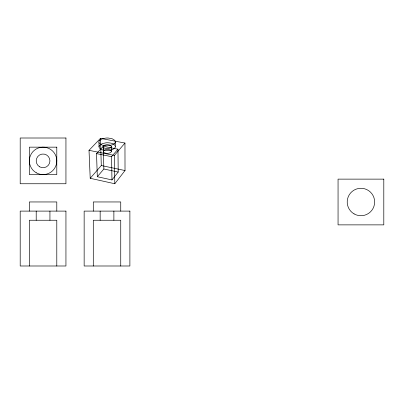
<?xml version="1.0" encoding="UTF-8"?>
<svg xmlns="http://www.w3.org/2000/svg" width="404" height="404" viewBox="0 0 404 404"><rect width="100%" height="100%" fill="white"/><g stroke="black" fill="none" stroke-linecap="round" stroke-linejoin="round"><path stroke-width="0.61" d="M114.792 183.749L125.018 170.538L124.957 143.046L100.49 138.36L89.016 150.323L90.213 178.3L114.792 183.749L114.388 155.444L124.957 143.046M111.959 179.931L118.195 172.059L117.968 149.192L103.257 146.298L96.521 153.611L97.319 176.715L111.959 179.931L111.555 156.661L117.968 149.192M97.319 176.715L103.863 169.008L103.257 146.298M90.213 178.3L101.288 165.539L100.49 138.36M114.736 148.111L112.398 149.652L108.565 150.551A16.902 16.902 0 0 1 106.085 150.606L102.035 149.818L99.626 148.273L99.076 147.167L98.899 142.087C99.571 145.071 103.444 145.516 105.969 145.763A17.291 17.291 0 0 0 108.464 145.708L112.322 144.819L114.67 143.299M110.969 147.374L109.797 148.137L107.888 148.581A8.449 8.449 0 0 1 106.661 148.606L104.217 148.036L103.136 146.743L103.373 151.919L104.545 152.894L106.767 153.379A8.267 8.267 0 0 0 107.989 153.348L109.888 152.899L111.055 152.126A1.257 1.257 0 0 0 111.413 151.313C112.07 147.384 111.792 144.758 107.782 144.693A8.454 8.454 0 0 0 106.57 144.723L104.676 145.157L103.5 145.905M103.621 150.642L104.798 149.884L106.676 149.445A8.267 8.267 0 0 1 107.883 149.414L110.307 149.995L111.393 151.313M99.647 140.4L102.03 138.925L105.808 138.082A17.296 17.296 0 0 1 108.232 138.027L112.277 138.789L114.751 140.334L115.307 141.456L115.392 146.536C114.781 143.511 110.878 143.016 108.333 142.779A16.907 16.907 0 0 0 105.919 142.829L102.162 143.688L99.793 145.177A2.525 2.525 0 0 0 98.995 146.884M89.016 150.323L114.388 155.444M96.521 153.611L111.555 156.661M101.288 165.539L125.018 170.538M103.863 169.008L118.195 172.059M120.74 211.1L120.74 201.955L93.294 201.955L93.294 211.1M120.74 265.994L120.74 220.251L93.294 220.251L93.294 265.994M113.877 211.1L113.877 220.251M100.157 211.1L100.157 220.251M56.792 211.1L56.792 201.955L29.351 201.955L29.351 211.1M56.792 265.994L56.792 220.251L29.351 220.251L29.351 265.994M49.934 211.1L49.934 220.251M36.209 211.1L36.209 220.251M115.372 141.743A2.414 2.414 0 0 1 114.65 143.279M98.844 142.082A2.48 2.48 0 0 1 99.672 140.425M115.433 146.536A2.459 2.459 0 0 1 114.716 148.091M103.242 151.49A1.278 1.278 0 0 1 103.631 150.652M111.332 146.566A1.237 1.237 0 0 1 110.959 147.364M103.111 146.743A1.252 1.252 0 0 1 103.51 145.92M65.943 138.006L20.2 138.006L20.2 183.749L65.943 183.749L65.943 138.006M56.792 147.157L29.351 147.157L29.351 174.599L56.792 174.599L56.792 147.157M383.8 179.129L338.057 179.129L338.057 224.871L383.8 224.871L383.8 179.129M65.943 211.1L20.2 211.1L20.2 265.994L65.943 265.994L65.943 211.1M129.886 211.1L84.148 211.1L84.148 265.994L129.886 265.994L129.886 211.1M354.066 213.883A13.721 13.721 0 0 0 374.649 202A13.721 13.721 0 0 0 354.066 190.117A13.721 13.721 0 0 0 354.066 213.883M36.209 172.761A13.721 13.721 0 0 0 56.792 160.878A13.721 13.721 0 0 0 36.209 148.995A13.721 13.721 0 0 0 36.209 172.761M39.642 166.822A6.863 6.863 0 0 0 49.934 160.878A6.863 6.863 0 0 0 39.642 154.934A6.863 6.863 0 0 0 39.642 166.822"/></g></svg>
